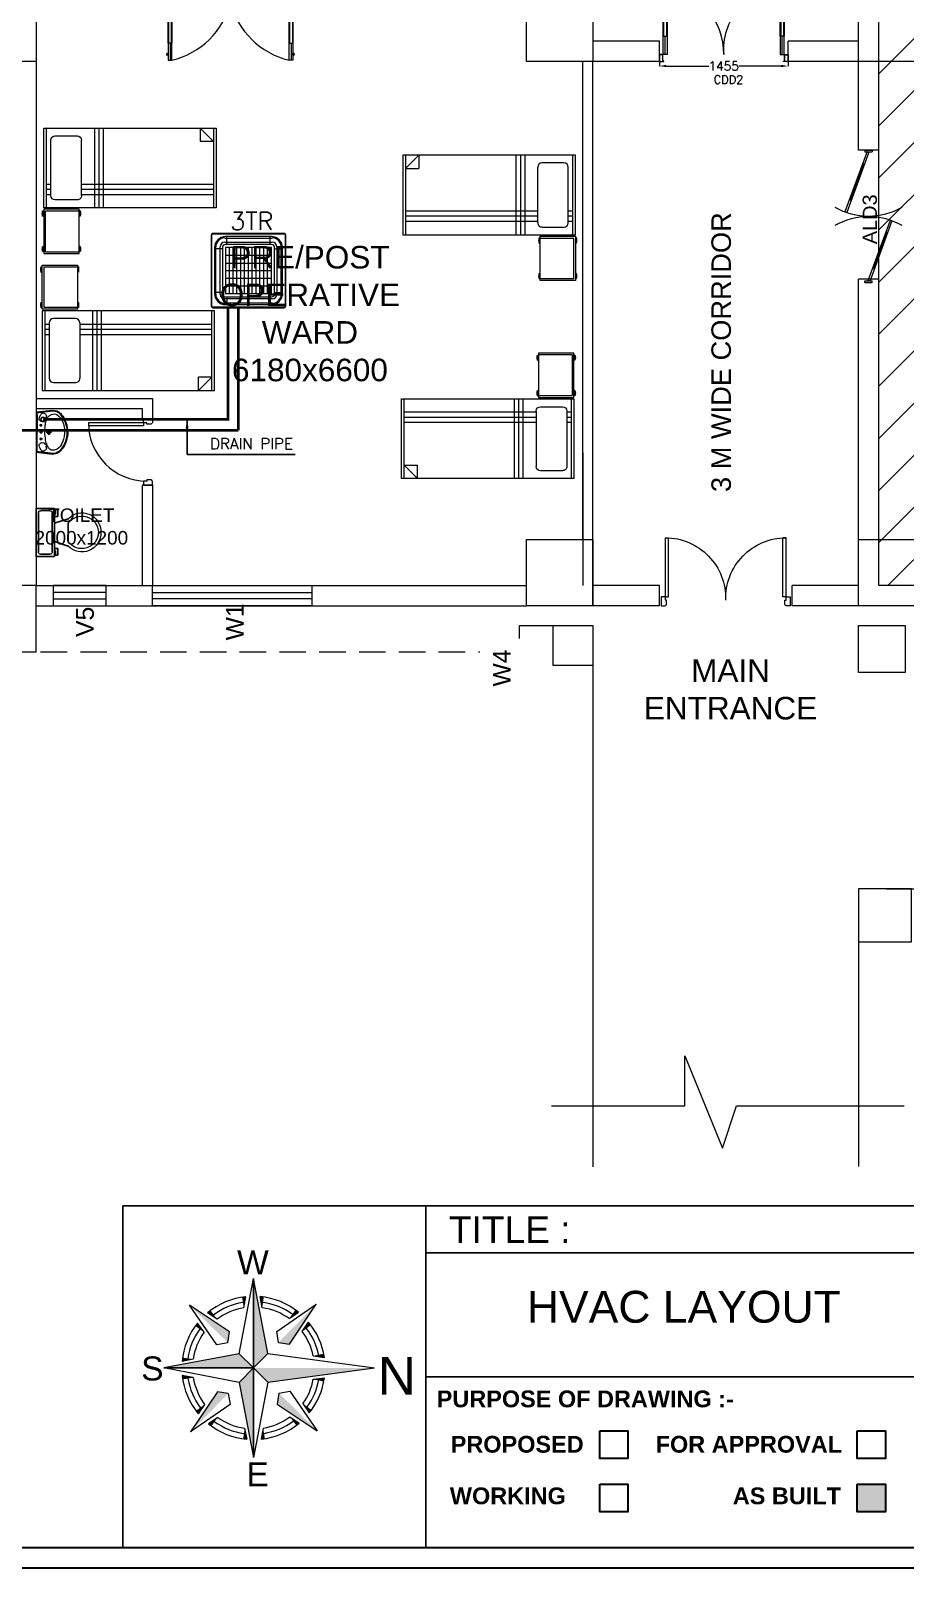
# Model space of a CAD drawing. Header units: millimetres. Extents: x 3552052 to 4144896, y -707811 to -630695.
# Drawn here: x 3982035 to 3991921, y -666235 to -648845 of the extents above; entities that cross this region are included whole.
import ezdxf
from ezdxf.enums import TextEntityAlignment as Align

# ---------------------------------------------------------------- set-up
doc = ezdxf.new("R2010")
doc.units = ezdxf.units.MM
doc.header["$LTSCALE"] = 6
doc.header["$MEASUREMENT"] = 0
doc.linetypes.add('HIDDEN', pattern=[0.375, 0.25, -0.125])
doc.layers.get('0').update_dxf_attribs({"linetype": 'CONTINUOUS', "lineweight": 0})
doc.layers.get('Defpoints').update_dxf_attribs({"linetype": 'CONTINUOUS', "lineweight": 0})
for name, color, linetype, lineweight in [('0.0', 8, 'CONTINUOUS', 0), ('1200 Door', 144, 'CONTINUOUS', 0), ('AC-AHU', 7, 'CONTINUOUS', 0), ('Chajja', 7, 'CONTINUOUS', 0), ('COL', 5, 'CONTINUOUS', 0), ('D.F', 251, 'CONTINUOUS', 0), ('DIM', 7, 'CONTINUOUS', 0), ('DOOR', 44, 'CONTINUOUS', 0), ('Double Leaf Door', 4, 'CONTINUOUS', 0), ('formate text', 8, 'CONTINUOUS', 0), ('furniture', 33, 'CONTINUOUS', 0), ('HTL-AC UNIT', 5, 'CONTINUOUS', 0), ('JOINERY', 7, 'CONTINUOUS', 0), ('MEP_HVAC_DRAIN_PIPE', 7, 'CONTINUOUS', 0), ('MEP_HVAC_TEXT', 7, 'CONTINUOUS', 0), ('MEP_HVAC_VRF_COPPER_PIPE', 6, 'CONTINUOUS', 0), ('TITLE', 7, 'CONTINUOUS', 0), ('WALL', 8, 'CONTINUOUS', 0), ('Window', 161, 'CONTINUOUS', 0)]:
    doc.layers.add(name, color=color, linetype=linetype, lineweight=lineweight)
doc.styles.add('ARIAL', font='arial.ttf')
doc.styles.add('FORMATE', font='arialbd.ttf')
doc.styles.add('ROMANS', font='romans.shx')
doc.styles.add('style3', font='arialbd.ttf')
doc.styles.add('VERDANA', font='verdana.ttf')
doc.dimstyles.new('AEPL1', dxfattribs={"dimtxt": 100, "dimasz": 75, "dimexe": 25, "dimexo": 50, "dimtad": 0, "dimdec": 0, "dimtxsty": 'ROMANS', "dimcen": 2.5, "dimclrd": 7, "dimclre": 7, "dimclrt": 7, "dimadec": 0, "dimazin": 0, "dimtfac": 1, "dimtdec": 0, "dimtmove": 0, "dimatfit": 3, "dimfxl": 1, "dimlwd": 0, "dimlwe": 0, "dimarcsym": 0})
doc.dimstyles.new('TEXT', dxfattribs={"dimscale": 0, "dimtxt": 500, "dimasz": 100, "dimexe": 75, "dimexo": 100, "dimgap": 50, "dimtad": 0, "dimdec": 0, "dimzin": 0, "dimdsep": 46, "dimtxsty": 'ARIAL', "dimblk": 'OBLIQUE', "dimcen": 0.09, "dimdle": 100, "dimclrd": 256, "dimclre": 256, "dimclrt": 6, "dimadec": 0, "dimazin": 0, "dimtfac": 1, "dimtdec": 0, "dimtofl": 0, "dimtmove": 2, "dimatfit": 3, "dimfxl": 1, "dimfrac": 2, "dimtolj": 1, "dimtzin": 0, "dimarcsym": 0})

# ---------------------------------------------------------------- blocks, each defined once
blk = doc.blocks.new('Z$W@#5624')
at = {"layer": 'DOOR'}
for p, q in [((1770, 446), (949, 745)), ((1779, 470), (957, 769)), ((1122, 709), (1113, 685)), ((1610, 518), (1117, 697)), ((0, 499), (25, 499)), ((0, 400), (0, 499)), ((19, 429), (28, 453)), ((19, 429), (840, 130)), ((25, 400), (25, 499)), ((28, 453), (849, 154)), ((1614, 529), (1606, 506)), ((1779, 470), (1770, 446)), ((1798, 499), (1773, 499)), ((1773, 400), (1773, 499)), ((1798, 400), (1798, 499)), ((0, 400), (25, 400)), ((183, 369), (192, 393)), ((188, 381), (680, 202)), ((685, 214), (676, 190)), ((1798, 400), (1773, 400))]:
    blk.add_line(p, q, dxfattribs=at)
at = {"layer": 'DOOR', "color": 145, "extrusion": (0, 0, -1)}
for centre, start_param, end_param in [((0, 449), -0.523599, 0.523599), ((1798, 449), 2.617994, 3.665191)]:
    blk.add_ellipse(centre, major_axis=(899, 0), ratio=1, start_param=start_param, end_param=end_param, dxfattribs=at)
blk = doc.blocks.new('A$C45A5314D')
at = {"layer": 'furniture', "color": 6, "ltscale": 0.75}
for p, q in [((-1962, 946), (-1950, 946)), ((-1962, 946), (-1950, 946)), ((-1962, 946), (-1962, 887)), ((-1962, 944), (-1950, 944)), ((-1962, 943), (-1950, 943)), ((-1962, 941), (-1950, 941)), ((-1962, 939), (-1950, 939)), ((-1962, 936), (-1950, 936)), ((-1962, 932), (-1950, 932)), ((-1962, 927), (-1950, 927)), ((-1962, 921), (-1950, 921)), ((-1962, 913), (-1950, 913)), ((-1962, 907), (-1950, 907)), ((-1962, 902), (-1950, 902)), ((-1962, 898), (-1950, 898)), ((-1962, 895), (-1950, 895)), ((-1962, 892), (-1950, 892)), ((-1962, 891), (-1950, 891)), ((-1962, 889), (-1950, 889)), ((-1962, 888), (-1950, 888)), ((-1962, 887), (-1950, 887)), ((-1950, 967), (-1550, 967)), ((-1950, 467), (-1950, 967)), ((-1930, 948), (-1930, 487)), ((-1930, 948), (-1550, 948)), ((-1550, 967), (-1550, 467)), ((-1538, 946), (-1550, 946)), ((-1538, 946), (-1550, 946)), ((-1538, 944), (-1550, 944)), ((-1538, 943), (-1550, 943)), ((-1538, 941), (-1550, 941)), ((-1538, 939), (-1550, 939)), ((-1538, 936), (-1550, 936)), ((-1538, 932), (-1550, 932)), ((-1538, 927), (-1550, 927)), ((-1538, 921), (-1550, 921)), ((-1538, 913), (-1550, 913)), ((-1538, 907), (-1550, 907)), ((-1538, 902), (-1550, 902)), ((-1538, 898), (-1550, 898)), ((-1538, 895), (-1550, 895)), ((-1538, 892), (-1550, 892)), ((-1538, 891), (-1550, 891)), ((-1538, 889), (-1550, 889)), ((-1538, 888), (-1550, 888)), ((-1538, 887), (-1550, 887)), ((-1538, 946), (-1538, 887)), ((-1962, 545), (-1950, 545)), ((-1962, 545), (-1950, 545)), ((-1962, 545), (-1962, 486)), ((-1962, 543), (-1950, 543)), ((-1962, 542), (-1950, 542)), ((-1962, 540), (-1950, 540)), ((-1962, 538), (-1950, 538)), ((-1962, 535), (-1950, 535)), ((-1962, 531), (-1950, 531)), ((-1962, 526), (-1950, 526)), ((-1538, 545), (-1550, 545)), ((-1538, 545), (-1550, 545)), ((-1538, 543), (-1550, 543)), ((-1538, 542), (-1550, 542)), ((-1538, 540), (-1550, 540)), ((-1538, 538), (-1550, 538)), ((-1538, 535), (-1550, 535)), ((-1538, 531), (-1550, 531)), ((-1538, 526), (-1550, 526)), ((-1538, 545), (-1538, 486)), ((-1962, 520), (-1950, 520)), ((-1962, 512), (-1950, 512)), ((-1962, 506), (-1950, 506)), ((-1962, 501), (-1950, 501)), ((-1962, 497), (-1950, 497)), ((-1962, 494), (-1950, 494)), ((-1962, 491), (-1950, 491)), ((-1962, 490), (-1950, 490)), ((-1962, 488), (-1950, 488)), ((-1962, 487), (-1950, 487)), ((-1962, 486), (-1950, 486)), ((-1962, 486), (-1950, 486)), ((-1550, 467), (-1950, 467)), ((-1550, 487), (-1930, 487)), ((-1538, 520), (-1550, 520)), ((-1538, 512), (-1550, 512)), ((-1538, 506), (-1550, 506)), ((-1538, 501), (-1550, 501)), ((-1538, 497), (-1550, 497)), ((-1538, 494), (-1550, 494)), ((-1538, 491), (-1550, 491)), ((-1538, 490), (-1550, 490)), ((-1538, 488), (-1550, 488)), ((-1538, 487), (-1550, 487)), ((-1538, 486), (-1550, 486))]:
    blk.add_line(p, q, dxfattribs=at)
at = {"layer": 'furniture', "color": 6}
for p, q in [((0, 450), (-1950, 450)), ((-1950, 450), (-1950, -450)), ((-1920, 450), (-1920, -450)), ((-1572, 362), (-1820, 362)), ((-1377, -450), (-1377, 450)), ((-1327, -450), (-1327, 450)), ((-1277, -450), (-1277, 450)), ((-30, -450), (-30, 450)), ((0, -450), (0, 450)), ((-1920, 300), (-1869, 300)), ((-1920, 241), (-1869, 241)), ((-1920, 182), (-1869, 182)), ((-1869, 313), (-1869, -313)), ((-1523, 313), (-1523, -313)), ((-1523, 300), (-30, 300)), ((-1523, 241), (-30, 241)), ((-1523, 182), (-30, 182)), ((-180, -450), (-30, -300)), ((-180, -450), (-180, -300)), ((-30, -300), (-180, -300)), ((-1950, -450), (0, -450)), ((-1820, -362), (-1572, -362))]:
    blk.add_line(p, q, dxfattribs=at)
at = {"layer": 'furniture', "color": 6, "ltscale": 0.75}
for centre, start, end in [((-1876, 917), 161.0754, 198.9247), ((-1624, 917), 341.0754, 18.9247), ((-1876, 516), 161.0754, 198.9247), ((-1624, 516), 341.0754, 18.9247)]:
    blk.add_arc(centre, 91.1, start, end, dxfattribs=at)
at = {"layer": 'furniture', "color": 6}
for centre, start, end in [((-1820, 313), 90, 180), ((-1572, 313), 0, 90), ((-1820, -313), 180, 270), ((-1572, -313), 270, 0)]:
    blk.add_arc(centre, 49.2, start, end, dxfattribs=at)
blk = doc.blocks.new('21500')
at = {"layer": 'DOOR'}
for p, q in [((68, 100), (68, 770)), ((68, 770), (102, 770)), ((102, 100), (102, 770)), ((1398, 100), (1398, 770)), ((1432, 770), (1398, 770)), ((1432, 100), (1432, 770)), ((68, 100), (102, 100)), ((68, 0), (68, 2)), ((82, 15), (80, 15)), ((1432, 100), (1398, 100)), ((1418, 15), (1420, 15)), ((1432, 0), (1432, 2))]:
    blk.add_line(p, q, dxfattribs=at)
for points in [[(82, 65), (68, 65), (68, 100), (22, 100), (22, 0), (68, 0)], [(82, 15), (82, 65)], [(1418, 65), (1432, 65), (1432, 100), (1478, 100), (1478, 0), (1432, 0)], [(1418, 15), (1418, 65)]]:
    blk.add_lwpolyline(points, dxfattribs=at)
at = {"layer": 'DOOR', "color": 145}
for centre, start, end in [((64, 84), 358.4209, 89.721), ((1436, 84), 90.279, 181.5791)]:
    blk.add_arc(centre, 686, start, end, dxfattribs=at)
at = {"layer": 'DOOR'}
for centre, start, end in [((68, 15), 270, 0), ((1432, 15), 180, 270)]:
    blk.add_arc(centre, 12.5, start, end, dxfattribs=at)
blk = doc.blocks.new('750')
at = {"layer": 'DOOR'}
for p, q in [((-50, 705), (-47.5, 705)), ((-35, 690), (-35, 692.5)), ((-50, 45), (-47.5, 45)), ((-35, 60), (-35, 57.5)), ((50, 45), (50, 80)), ((50, 80), (675, 80)), ((50, 45), (675, 45)), ((675, 45), (675, 80))]:
    blk.add_line(p, q, dxfattribs=at)
for points in [[(15, 690), (15, 705), (50, 705), (50, 750), (-50, 750), (-50, 705)], [(-35, 690), (15, 690)], [(15, 60), (15, 45), (50, 45), (50, 0), (-50, 0), (-50, 45)], [(-35, 60), (15, 60)]]:
    blk.add_lwpolyline(points, dxfattribs=at)
for centre, start, end in [((-35, 705), 180, 270), ((-35, 45), 90, 180)]:
    blk.add_arc(centre, 12.5, start, end, dxfattribs=at)
at = {"layer": 'DOOR', "color": 145}
blk.add_arc((15, 45), 660, 0, 90, dxfattribs=at)
blk = doc.blocks.new('*D826')
at = {"layer": 'Defpoints', "color": 0, "linetype": 'ByBlock', "transparency": 16777216}
for p in [(3879361, -691812), (3880816, -691812), (3880816, -691977)]:
    blk.add_point(p, dxfattribs=at)
at = {"layer": 'DIM', "color": 7, "linetype": 'ByBlock', "lineweight": 0, "transparency": 16777216}
for p, q in [((3879361, -691862), (3879361, -691978)), ((3880816, -691862), (3880816, -691978)), ((3879436, -691977), (3879919, -691977)), ((3880741, -691977), (3880258, -691977))]:
    blk.add_line(p, q, dxfattribs=at)
at = {"layer": 'DIM', "color": 7, "linetype": 'ByBlock', "transparency": 16777216}
for points in [[(3879436, -691964), (3879436, -691989), (3879361, -691977)], [(3880741, -691964), (3880741, -691989), (3880816, -691977)]]:
    blk.add_solid(points, dxfattribs=at)
at = {"layer": 'DIM', "color": 0, "linetype": 'ByBlock', "transparency": 16777216, "insert": (3880088, -691977), "char_height": 100, "attachment_point": 5, "style": 'ROMANS'}
blk.add_mtext('1455', dxfattribs=at)
blk = doc.blocks.new('2000x80')
at = {"layer": 'Double Leaf Door'}
for points in [[(104210, -25358), (104215, -25358), (104215, -25061), (104210, -25061)], [(104254, -25061), (104249, -25061), (104249, -25358), (104254, -25358)], [(105533, -25061), (105538, -25061), (105538, -25358), (105533, -25358)], [(105577, -25358), (105572, -25358), (105572, -25061), (105577, -25061)]]:
    blk.add_hatch(color=6, dxfattribs=at).paths.add_polyline_path(points)
at = {"layer": 'Double Leaf Door', "color": 8}
for p, q in [((104210, -25567), (104210, -24813)), ((104210, -24813), (104254, -24813)), ((104232, -25061), (104232, -24813)), ((104254, -24813), (104254, -25567)), ((105577, -24813), (105533, -24813)), ((105533, -24813), (105533, -25567)), ((105555, -25061), (105555, -24813)), ((105577, -25567), (105577, -24813)), ((104196, -24871), (104196, -24888)), ((104210, -24869), (104198, -24869)), ((104198, -24890), (104210, -24890)), ((104210, -24869), (104210, -24890)), ((105577, -24869), (105589, -24869)), ((105577, -24869), (105577, -24890)), ((105589, -24890), (105577, -24890)), ((105591, -24871), (105591, -24888)), ((104232, -25567), (104232, -25358)), ((105555, -25567), (105555, -25358)), ((104166, -25567), (104166, -25647)), ((104206, -25567), (104166, -25567)), ((104166, -25647), (104206, -25647)), ((104168, -25569), (104168, -25645)), ((104204, -25569), (104168, -25569)), ((104168, -25645), (104206, -25645)), ((104204, -25644), (104204, -25569)), ((104216, -25644), (104204, -25644)), ((104206, -25642), (104206, -25567)), ((104218, -25642), (104206, -25642)), ((104206, -25645), (104216, -25645)), ((104206, -25647), (104218, -25647)), ((104254, -25567), (104210, -25567)), ((104216, -25645), (104216, -25644)), ((104218, -25647), (104218, -25642)), ((105533, -25567), (105577, -25567)), ((105569, -25647), (105569, -25642)), ((105569, -25642), (105581, -25642)), ((105581, -25647), (105569, -25647)), ((105571, -25645), (105571, -25644)), ((105571, -25644), (105583, -25644)), ((105581, -25645), (105571, -25645)), ((105581, -25642), (105581, -25567)), ((105581, -25567), (105621, -25567)), ((105619, -25645), (105581, -25645)), ((105621, -25647), (105581, -25647)), ((105583, -25644), (105583, -25569)), ((105583, -25569), (105619, -25569)), ((105619, -25569), (105619, -25645)), ((105621, -25567), (105621, -25647))]:
    blk.add_line(p, q, dxfattribs=at)
at = {"layer": 'Double Leaf Door', "color": 6}
for p, q in [((104254, -25061), (104210, -25061)), ((104210, -25061), (104210, -25358)), ((104215, -25358), (104215, -25061)), ((104249, -25358), (104249, -25061)), ((104254, -25358), (104254, -25061)), ((105533, -25358), (105533, -25061)), ((105533, -25061), (105577, -25061)), ((105538, -25358), (105538, -25061)), ((105572, -25358), (105572, -25061)), ((105577, -25061), (105577, -25358)), ((104210, -25358), (104254, -25358)), ((105577, -25358), (105533, -25358))]:
    blk.add_line(p, q, dxfattribs=at)
at = {"layer": 'Double Leaf Door', "color": 6, "ltscale": 100}
for p, q in [((104249, -25061), (104249, -25358)), ((105538, -25061), (105538, -25358))]:
    blk.add_line(p, q, dxfattribs=at)
at = {"layer": 'Double Leaf Door', "color": 6}
for points in [[(104210, -25061), (104210, -25358), (104215, -25358), (104215, -25061), (104210, -25061)], [(104254, -25061), (104254, -25358), (104249, -25358), (104249, -25061), (104254, -25061)], [(105533, -25061), (105533, -25358), (105538, -25358), (105538, -25061), (105533, -25061)], [(105577, -25061), (105577, -25358), (105572, -25358), (105572, -25061), (105577, -25061)]]:
    blk.add_lwpolyline(points, dxfattribs=at)
at = {"layer": 'Double Leaf Door', "ltscale": 5000}
for points in [[(104210, -25061), (104210, -25358), (104215, -25358), (104215, -25061), (104210, -25061)], [(105577, -25061), (105577, -25358), (105572, -25358), (105572, -25061), (105577, -25061)]]:
    blk.add_lwpolyline(points, dxfattribs=at)
at = {"layer": 'Double Leaf Door', "color": 8}
for centre, radius, start, end in [((104144, -25555), 750, 359.0321, 81.5724), ((105589, -25509), 698, 94.5944, 184.8011), ((104196, -24880), 3.72, 90, 270), ((104198, -24871), 1.98, 90, 180), ((104198, -24888), 1.98, 180, 270), ((105589, -24871), 1.98, 0, 90), ((105589, -24888), 1.98, 270, 0), ((105591, -24880), 3.72, 270, 90)]:
    blk.add_arc(centre, radius, start, end, dxfattribs=at)
blk = doc.blocks.new('rhej')
at = {"color": 8, "lineweight": 25}
for p, q in [((272, 189), (272, 266)), ((272, 266), (298, 266)), ((310, 189), (272, 189)), ((298, 266), (298, 215)), ((298, 215), (310, 215)), ((310, 279), (310, -264)), ((517, 279), (310, 279)), ((336, 228), (336, 8)), ((466, 254), (362, 254)), ((491, 8), (491, 228)), ((517, 8), (517, 279)), ((310, 111), (155, 163)), ((155, 8), (155, 111)), ((155, 8), (155, -96)), ((336, -212), (336, 8)), ((491, 8), (491, -212)), ((517, -264), (517, 8)), ((310, -96), (155, -147)), ((272, -173), (272, -251)), ((310, -173), (272, -173)), ((272, -251), (298, -251)), ((298, -251), (298, -199)), ((298, -199), (310, -199)), ((310, -264), (517, -264)), ((466, -238), (362, -238))]:
    blk.add_line(p, q, dxfattribs=at)
at = {"color": 8, "extrusion": (0, 0, -1)}
for centre, major_axis, start_param, end_param in [((0, 16), (151, -151), 2.319632, 4.738539), ((1, 2), (-134, -134), 0.814663, 3.31238), ((359, 231), (-16.2, -16.2), 0.643501, 2.498091), ((469, 231), (16.2, -16.2), 3.785094, 5.639684), ((0, 0), (-151, -151), 4.686239, 7.105146), ((1, 13), (-134, -134), 4.541602, 7.039318), ((359, -215), (-16.2, -16.2), -0.927295, 0.927295), ((469, -215), (16.2, -16.2), 5.35589, 7.21048)]:
    blk.add_ellipse(centre, major_axis=major_axis, ratio=1, start_param=start_param, end_param=end_param, dxfattribs=at)
blk = doc.blocks.new('u46')
at = {"color": 8, "lineweight": 25}
for p, q in [((-10, 228), (175, 249)), ((-10, 220), (181, 242)), ((-1, -209), (1, 209)), ((57, 81), (29, 81)), ((62, 2), (29, 2)), ((44, 93), (44, 67)), ((44, 14), (44, -13)), ((163, 3), (102, 3)), ((133, -27), (133, 33)), ((62, -73), (29, -73)), ((44, -61), (44, -87)), ((-10, -216), (181, -238)), ((-10, -224), (175, -245))]:
    blk.add_line(p, q, dxfattribs=at)
at = {"color": 8, "extrusion": (0, 0, -1)}
for centre, major_axis, start_param, end_param in [((145, 128), (1, 126), -1.238036, -0.892193), ((66, 199), (0, 20.7), -1.101507, 0.481509), ((57, 163), (-0.3, 56.9), 0.324902, 0.965135), ((208, 103), (0, 110), -1.431017, -0.436146), ((90, 185), (0, 17.9), 0.880684, 2.260744), ((190, 138), (0, 70.9), -0.405199, 0.56573), ((188, 150), (0, 99.5), -0.132539, 0.848731), ((186, 148), (0.1, 94.4), -0.049658, 0.838116), ((154, 79), (0, 140), 0.557563, 1.193786), ((57, 20), (0, 275), 0.806541, 1.180915), ((50, 14), (0, 294), 0.809856, 1.41441), ((56, 154), (0, 34), 4.33982, 5.202657), ((65, 170), (0.3, 49.2), 3.359735, 4.09512), ((44, 81), (0.02, 6.43), 3.139035, 9.42222), ((44, 2), (0.08, 6.43), 3.12883, 9.412015), ((62, 153), (0, 31.9), 2.620328, 3.422401), ((104, 118), (-0.2, 26.8), -1.278641, -0.487266), ((820, -1), (0, 732), -1.56667, -1.474079), ((888, 37), (1, 801), 4.558159, 4.668067), ((96, 136), (0, 7.39), -0.727724, 1.373337), ((387, 48), (0, 296), -1.495794, -1.328336), ((110, 167), (-6.08, 6.08), 4.867594, 6.265028), ((110, 165), (5.47, 5.47), 2.097053, 3.541809), ((133, 3), (0, 21.6), 3.141254, 9.424439), ((133, 3), (-0.1, 15.5), 3.145308, 9.428493), ((133, 3), (0, 10.9), 3.142047372431534, 9.42523267961112), ((13, 7), (0, 298), 1.141495, 1.637774), ((35, 3), (0, 303), 1.155365, 1.952189), ((72, -2), (0, 274), 1.346594, 1.865175), ((56, -148), (0, 34), 4.222121, 5.084958), ((65, -164), (0.1, 49.2), -0.960797, -0.225412), ((145, -122), (0, 126), 4.027191, 4.373034), ((44, -73), (0.02, 6.43), 3.139035, 9.42222), ((62, -147), (-0.1, 31.9), -0.276767, 0.525307), ((104, -111), (0.2, 26.8), 3.628858, 4.420234), ((97, -128), (-0.03, 8.55), 1.455188, 3.796569), ((263, -74), (0, 167), 4.181112, 4.641559), ((110, -161), (-6.08, 6.08), 4.730546, 6.12798), ((111, -159), (6.17, 6.17), 4.354779, 6.027124), ((90, -178), (0, 17.9), 0.880848, 2.260908), ((193, -126), (0, 80.1), 3.554495, 4.299548), ((163, -80), (0, 126), 2.054055, 2.802751), ((56, -13), (0, 287), 1.808981, 2.322804), ((62, -11), (0, 247), 1.579809, 2.112792), ((124, -52), (0, 200), 1.868215, 2.281789), ((66, -193), (0, 20.7), 2.661884, 4.2449), ((57, -157), (0.3, 56.9), 2.176458, 2.816691), ((181, -107), (0, 94.7), 2.890537, 3.362984), ((185, -162), (-0.1, 83.2), 2.850118, 3.264751), ((188, -160), (0, 78.1), 2.562376, 3.231693), ((187, -138), (0, 106), 2.310552, 2.942572), ((172, -117), (0, 123), 2.127435, 2.640092)]:
    blk.add_ellipse(centre, major_axis=major_axis, ratio=1, start_param=start_param, end_param=end_param, dxfattribs=at)
blk = doc.blocks.new('1500x80')
at = {"layer": 'Double Leaf Door'}
for points in [[(99336, -25418), (99341, -25418), (99341, -25121), (99336, -25121)], [(99380, -25121), (99375, -25121), (99375, -25418), (99380, -25418)], [(100704, -25121), (100709, -25121), (100709, -25418), (100704, -25418)], [(100748, -25418), (100743, -25418), (100743, -25121), (100748, -25121)]]:
    blk.add_hatch(color=6, dxfattribs=at).paths.add_polyline_path(points)
at = {"layer": 'Double Leaf Door', "color": 8}
for p, q in [((99322, -24985), (99322, -25003)), ((99336, -24983), (99324, -24983)), ((99324, -25005), (99336, -25005)), ((99336, -25582), (99336, -24928)), ((99336, -24928), (99380, -24928)), ((99336, -24983), (99336, -25005)), ((99358, -25121), (99358, -24928)), ((99380, -24928), (99380, -25582)), ((100748, -24928), (100704, -24928)), ((100704, -24928), (100704, -25582)), ((100726, -25121), (100726, -24928)), ((100748, -25582), (100748, -24928)), ((100748, -24983), (100760, -24983)), ((100748, -24983), (100748, -25005)), ((100760, -25005), (100748, -25005)), ((100762, -24985), (100762, -25003)), ((99358, -25582), (99358, -25418)), ((100726, -25582), (100726, -25418)), ((99292, -25582), (99292, -25662)), ((99332, -25582), (99292, -25582)), ((99292, -25662), (99332, -25662)), ((99294, -25584), (99294, -25660)), ((99330, -25584), (99294, -25584)), ((99294, -25660), (99332, -25660)), ((99330, -25659), (99330, -25584)), ((99342, -25659), (99330, -25659)), ((99332, -25657), (99332, -25582)), ((99344, -25657), (99332, -25657)), ((99332, -25660), (99342, -25660)), ((99332, -25662), (99344, -25662)), ((99380, -25582), (99336, -25582)), ((99342, -25660), (99342, -25659)), ((99344, -25662), (99344, -25657)), ((100704, -25582), (100748, -25582)), ((100740, -25662), (100740, -25657)), ((100740, -25657), (100752, -25657)), ((100752, -25662), (100740, -25662)), ((100742, -25660), (100742, -25659)), ((100742, -25659), (100754, -25659)), ((100752, -25660), (100742, -25660)), ((100752, -25657), (100752, -25582)), ((100752, -25582), (100792, -25582)), ((100790, -25660), (100752, -25660)), ((100792, -25662), (100752, -25662)), ((100754, -25659), (100754, -25584)), ((100754, -25584), (100790, -25584)), ((100790, -25584), (100790, -25660)), ((100792, -25582), (100792, -25662))]:
    blk.add_line(p, q, dxfattribs=at)
at = {"layer": 'Double Leaf Door', "color": 6}
for p, q in [((99380, -25121), (99336, -25121)), ((99336, -25121), (99336, -25418)), ((99341, -25418), (99341, -25121)), ((99375, -25418), (99375, -25121)), ((99380, -25418), (99380, -25121)), ((100704, -25418), (100704, -25121)), ((100704, -25121), (100748, -25121)), ((100709, -25418), (100709, -25121)), ((100743, -25418), (100743, -25121)), ((100748, -25121), (100748, -25418)), ((99336, -25418), (99380, -25418)), ((100748, -25418), (100704, -25418))]:
    blk.add_line(p, q, dxfattribs=at)
at = {"layer": 'Double Leaf Door', "color": 6, "ltscale": 100}
for p, q in [((99375, -25121), (99375, -25418)), ((100709, -25121), (100709, -25418))]:
    blk.add_line(p, q, dxfattribs=at)
at = {"layer": 'Double Leaf Door', "color": 6}
for points in [[(99336, -25121), (99336, -25418), (99341, -25418), (99341, -25121), (99336, -25121)], [(99380, -25121), (99380, -25418), (99375, -25418), (99375, -25121), (99380, -25121)], [(100704, -25121), (100704, -25418), (100709, -25418), (100709, -25121), (100704, -25121)], [(100748, -25121), (100748, -25418), (100743, -25418), (100743, -25121), (100748, -25121)]]:
    blk.add_lwpolyline(points, dxfattribs=at)
at = {"layer": 'Double Leaf Door', "ltscale": 5000}
for points in [[(99336, -25121), (99336, -25418), (99341, -25418), (99341, -25121), (99336, -25121)], [(100748, -25121), (100748, -25418), (100743, -25418), (100743, -25121), (100748, -25121)]]:
    blk.add_lwpolyline(points, dxfattribs=at)
at = {"layer": 'Double Leaf Door', "color": 8}
for centre, radius, start, end in [((99322, -24994), 3.72, 90, 270), ((99324, -24985), 1.98, 90, 180), ((99324, -25003), 1.98, 180, 270), ((99176, -25796), 892, 13.906, 76.7864), ((100908, -25796), 892, 103.2136, 166.094), ((100760, -24985), 1.98, 0, 90), ((100760, -25003), 1.98, 270, 0), ((100762, -24994), 3.72, 270, 90)]:
    blk.add_arc(centre, radius, start, end, dxfattribs=at)
blk = doc.blocks.new('A$C4A7C6C7E')
at = {"layer": 'TITLE', "color": 8, "lineweight": 5}
for p, q in [((-4207, 4144), (0, 26095)), ((0, 26095), (0, 0)), ((0, 0), (0, 26095)), ((4144, 4207), (0, 26095)), ((-6941, 10518), (-18592, 18312)), ((-10622, 6781), (-18592, 18312)), ((-2825, 17519), (-2234, 20757)), ((2559, 17560), (1919, 20788)), ((6781, 10622), (18312, 18592)), ((10518, 6941), (18312, 18592)), ((-10607, 14226), (-13343, 16056)), ((10390, 14385), (13098, 16257)), ((-14385, 10390), (-16257, 13098)), ((-7437, 7325), (-6941, 10518)), ((7325, 7437), (6781, 10622)), ((14226, 10607), (16056, 13343)), ((-7437, 7325), (-10622, 6781)), ((7325, 7437), (10518, 6941)), ((-4207, 4144), (-26095, 0)), ((0, 0), (-26095, 0)), ((-26095, 0), (0, 0)), ((-4144, -4207), (-26095, 0)), ((-17560, 2559), (-20788, 1919)), ((-4207, 4144), (0, 0)), ((0, 0), (-4207, 4144)), ((0, 0), (-4144, -4207)), ((-4144, -4207), (0, 0)), ((0, 0), (4144, 4207)), ((4144, 4207), (0, 0)), ((0, 0), (4207, -4144)), ((4207, -4144), (0, 0)), ((0, 0), (0, -26095)), ((0, -26095), (0, 0)), ((17394, 3514), (20646, 3095)), ((17394, 3514), (20646, 3095)), ((-17519, -2825), (-20757, -2234)), ((-4144, -4207), (0, -26095)), ((4207, -4144), (0, -26095)), ((17433, -3312), (20680, -2857)), ((17433, -3312), (20680, -2857)), ((17434, -3310), (20680, -2857)), ((-10518, -6941), (-18312, -18592)), ((-7325, -7437), (-10518, -6941)), ((-7325, -7437), (-6781, -10622)), ((7437, -7325), (6941, -10518)), ((7437, -7325), (10622, -6781)), ((10622, -6781), (18592, -18312)), ((-6781, -10622), (-18312, -18592)), ((-14226, -10607), (-16056, -13343)), ((6941, -10518), (18592, -18312)), ((14385, -10390), (16257, -13098)), ((-10390, -14385), (-13098, -16257)), ((-2559, -17560), (-1919, -20788)), ((2825, -17519), (2234, -20757)), ((10607, -14226), (13343, -16056))]:
    blk.add_line(p, q, dxfattribs=at)
at = {"layer": 'TITLE', "color": 5}
for p in [(4144, 4207), (4207, -4144)]:
    blk.add_line(p, (35289, 0), dxfattribs=at)
at = {"layer": 'TITLE', "color": 8, "lineweight": 5}
for radius, start, end in [(20877, 96.14269, 129.72625), (19311, 99.1612, 126.70773), (20877, 51.14269, 84.72625), (19311, 54.16121, 81.70773), (17745, 99.1612, 126.70773), (17745, 54.16121, 81.70773), (20877, 141.14269, 174.72625), (19311, 144.16121, 171.70773), (17745, 144.16121, 171.70773), (17745, 11.42181, 36.70773), (19311, 9.85136, 36.70773), (20877, 8.52692, 39.72625), (20877, 186.14269, 219.72625), (19311, 189.1612, 216.70773), (17745, 189.1612, 216.70773), (17745, 324.16121, 349.24868), (19311, 324.16121, 350.81434), (20877, 321.14269, 352.1348), (20877, 231.14269, 264.72625), (19311, 234.16121, 261.70773), (17745, 234.16121, 261.70773), (20877, 276.14269, 309.72625), (17745, 279.1612, 306.70773), (19311, 279.1612, 306.70773)]:
    blk.add_arc((0, 0), radius, start, end, dxfattribs=at)
for points in [[(0, 26095), (4144, 4207), (0, 0)], [(-18592, 18312), (-6941, 10518), (-7437, 7325)], [(-3324, 20610), (-2234, 20757), (-2825, 17519)], [(3011, 20658), (1919, 20788), (2559, 17560)], [(18312, 18592), (10518, 6941), (7325, 7437)], [(-13343, 16056), (-12479, 16737), (-10607, 14226)], [(13098, 16257), (12223, 16924), (10390, 14385)], [(-16257, 13098), (-16924, 12223), (-14385, 10390)], [(16056, 13343), (16737, 12479), (14226, 10607)], [(-26095, 0), (-4207, 4144), (0, 0)], [(-20658, 3011), (-20788, 1919), (-17560, 2559)], [(0, -26095), (-4144, -4207), (0, 0)], [(20646, 3095), (20457, 4167), (17394, 3514)], [(-20610, -3324), (-20757, -2234), (-17519, -2825)], [(20680, -2857), (20503, -3930), (17433, -3312)], [(-18312, -18592), (-10518, -6941), (-7325, -7437)], [(18592, -18312), (6941, -10518), (7437, -7325)], [(-16056, -13343), (-16737, -12479), (-14226, -10607)], [(16257, -13098), (16924, -12223), (14385, -10390)], [(-13098, -16257), (-12223, -16924), (-10390, -14385)], [(-3011, -20658), (-1919, -20788), (-2559, -17560)], [(3324, -20610), (2234, -20757), (2825, -17519)], [(13343, -16056), (12479, -16737), (10607, -14226)]]:
    blk.add_solid(points, dxfattribs=at)
at = {"layer": 'TITLE', "color": 5}
blk.add_solid([(35289, 0), (4207, -4144), (0, 0)], dxfattribs=at)
blk = doc.blocks.new('CASSETTE UNIT - 3TR')
at = {"layer": 'HTL-AC UNIT', "color": 3}
for p, q in [((953753, -137421), (954583, -137421)), ((953753, -138250), (953753, -137421)), ((954583, -137421), (954583, -138250)), ((954428, -137663), (953909, -137663)), ((953952, -138095), (953952, -137576)), ((953995, -138095), (953995, -137576)), ((954038, -138095), (954038, -137576)), ((954082, -138095), (954082, -137576)), ((954125, -138095), (954125, -137576)), ((954168, -138095), (954168, -137576)), ((954211, -138095), (954211, -137576)), ((954255, -138095), (954255, -137576)), ((954298, -138095), (954298, -137576)), ((954341, -138095), (954341, -137576)), ((954385, -138095), (954385, -137576)), ((953909, -137750), (954428, -137750)), ((954428, -137837), (953909, -137837)), ((953909, -137923), (954428, -137923)), ((954428, -138010), (953909, -138010)), ((954583, -138250), (953753, -138250))]:
    blk.add_line(p, q, dxfattribs=at)
at = {"layer": 'HTL-AC UNIT', "color": 1}
for p, q in [((953900, -137467), (954437, -137467)), ((953900, -137515), (954437, -137515)), ((953799, -138104), (953799, -137567)), ((953848, -138104), (953848, -137567)), ((954489, -137567), (954489, -138104)), ((954537, -138104), (954537, -137567)), ((954437, -138156), (953900, -138156)), ((954437, -138204), (953900, -138204))]:
    blk.add_line(p, q, dxfattribs=at)
at = {"layer": 'HTL-AC UNIT', "color": 8}
for p, q in [((953922, -137540), (953922, -137451)), ((954415, -137540), (954415, -137451)), ((953873, -137589), (953784, -137589)), ((954464, -137589), (954553, -137589)), ((953873, -138082), (953784, -138082)), ((953922, -138131), (953922, -138220)), ((954415, -138131), (954415, -138220)), ((954464, -138082), (954553, -138082))]:
    blk.add_line(p, q, dxfattribs=at)
at = {"layer": 'HTL-AC UNIT', "color": 3}
blk.add_lwpolyline([(953766, -138256), (954571, -138256, 0.414214), (954589, -138238), (954589, -137433, 0.414214), (954571, -137416), (953766, -137416, 0.414214), (953748, -137433), (953748, -138238, 0.414214)], format="xyb", close=True, dxfattribs=at)
at = {"layer": 'HTL-AC UNIT', "color": 8}
for points in [[(953909, -138220), (954428, -138220, 0.414214), (954553, -138095), (954553, -137576, 0.414214), (954428, -137451), (953909, -137451, 0.414214), (953784, -137576), (953784, -138095, 0.414214)], [(953909, -138131), (954428, -138131, 0.414214), (954464, -138095), (954464, -137576, 0.414214), (954428, -137540), (953909, -137540, 0.414214), (953873, -137576), (953873, -138095, 0.414214)]]:
    blk.add_lwpolyline(points, format="xyb", close=True, dxfattribs=at)
blk.add_lwpolyline([(953909, -138095), (954428, -138095), (954428, -137576), (953909, -137576)], close=True, dxfattribs=at)
at = {"layer": 'HTL-AC UNIT', "color": 1}
for centre, radius, start, end in [((953900, -137567), 101, 90, 180), ((953900, -137567), 52.3, 90, 180), ((954437, -137567), 101, 0, 90), ((954437, -137567), 52.3, 0, 90), ((953900, -138104), 101, 180, 270), ((953900, -138104), 52.3, 180, 270), ((954437, -138104), 52.3, 270, 0), ((954437, -138104), 101, 270, 0)]:
    blk.add_arc(centre, radius, start, end, dxfattribs=at)
blk = doc.blocks.new('_Oblique')
at = {"color": 0, "linetype": 'ByBlock', "lineweight": -2}
blk.add_line((-0.5, -0.5), (0.5, 0.5), dxfattribs=at)
blk = doc.blocks.new('EEEE')
at = {"layer": 'D.F', "linetype": 'ByBlock'}
h = blk.add_hatch(dxfattribs=at)
h.set_pattern_fill('ANSI31', scale=3333, style=0)
h.set_pattern_definition([(45, (845488.5, 36082.3), (-294.59836, 294.59836), [])])
h.paths.add_polyline_path([(3881840.7, -681421.4), (3888170.7, -681421.4), (3888170.7, -697851.4), (3881840.7, -697851.4)])
at = {"layer": 'Chajja', "color": 7, "linetype": 'ByBlock'}
for p, q in [((3877780.7, -698306.5), (3878160.7, -698306.5)), ((3877780.7, -698451.4), (3877780.7, -698306.5))]:
    blk.add_line(p, q, dxfattribs=at)
at = {"layer": 'Chajja', "color": 7, "linetype": 'HIDDEN', "ltscale": 200}
blk.add_line((3854815.7, -698601.4), (3877330.7, -698601.4), dxfattribs=at)
at = {"layer": 'COL', "color": 7}
for points in [[(3871565.7, -691176.4), (3872315.7, -691176.4), (3872315.7, -691926.4), (3871565.7, -691926.4)], [(3878610.7, -697331.5), (3878610.7, -698081.5), (3877860.7, -698081.5), (3877860.7, -697331.5)], [(3872315.7, -697851.4), (3871565.7, -697851.4), (3871565.7, -698601.4), (3872315.7, -698601.4)], [(3878160.7, -698756.5), (3878160.7, -698306.5), (3878610.7, -698306.5), (3878610.7, -698756.5)], [(3881610.7, -698836.5), (3881610.7, -698306.5), (3882140.7, -698306.5), (3882140.7, -698836.5)]]:
    blk.add_lwpolyline(points, close=True, dxfattribs=at)
for points, elevation in [([(3877860.7, -691176.4), (3878610.7, -691176.4), (3878610.7, -691926.4), (3877860.7, -691926.4)], 0), ([(3882210.7, -701881.4), (3882210.7, -701281.4), (3881610.7, -701281.4), (3881610.7, -701881.4)], -101230.8)]:
    blk.add_lwpolyline(points, close=True, dxfattribs=dict(at, elevation=elevation))
at = {"layer": 'D.F', "color": 8, "lineweight": 0}
blk.add_line((3881929.7, -701281.5), (3887870.7, -701281.5), dxfattribs=at)
at = {"layer": 'D.F', "color": 7}
for points in [[(3881610.7, -691176.5), (3882360.7, -691176.5), (3882360.7, -691926.5), (3881610.7, -691926.5)], [(3882360.7, -697331.5), (3882360.7, -698081.5), (3881610.7, -698081.5), (3881610.7, -697331.5)], [(3881610.7, -698836.5), (3881610.7, -698306.5), (3882140.7, -698306.5), (3882140.7, -698836.5)]]:
    blk.add_lwpolyline(points, close=True, dxfattribs=at)
at = {"layer": 'WALL', "color": 7, "linetype": 'ByBlock'}
for p, q in [((3879360.7, -691696.5), (3878610.7, -691696.5)), ((3879360.7, -691696.5), (3878610.7, -691696.5)), ((3879360.7, -691926.5), (3879360.7, -691696.5)), ((3879360.7, -691926.5), (3879360.7, -691696.5)), ((3880815.7, -691926.5), (3880815.7, -691696.5)), ((3881610.7, -691696.5), (3880815.7, -691696.5)), ((3880815.7, -691926.5), (3880815.7, -691696.5)), ((3881610.7, -691696.5), (3880815.7, -691696.5)), ((3872315.7, -691926.4), (3872315.7, -696651.4)), ((3878495.7, -697331.5), (3878495.7, -691926.4)), ((3878610.7, -698081.4), (3878610.7, -691926.4)), ((3879360.7, -691926.5), (3878610.7, -691926.5)), ((3881610.7, -691926.5), (3880815.7, -691926.5)), ((3881610.7, -692926.7), (3881610.7, -691926.5)), ((3881840.7, -692926.7), (3881840.7, -691926.5)), ((3881840.7, -692926.7), (3881610.7, -692926.7)), ((3881840.7, -694386.7), (3881610.7, -694386.7)), ((3881610.7, -697331.5), (3881610.7, -694386.7)), ((3881840.7, -697331.5), (3881840.7, -694386.7)), ((3872315.7, -695736.4), (3873630.7, -695736.4)), ((3873630.7, -695736.4), (3873630.7, -695966.5)), ((3872315.7, -695851.4), (3873515.7, -695851.4)), ((3873515.7, -695851.4), (3873515.7, -695966.5)), ((3873630.7, -695966.5), (3873515.7, -695966.5)), ((3872315.7, -696651.4), (3872315.7, -697851.4)), ((3873515.7, -696716.4), (3873515.7, -697851.4)), ((3873630.7, -696716.4), (3873515.7, -696716.4)), ((3873630.7, -696716.4), (3873630.7, -697851.4)), ((3878610.7, -697331.5), (3878610.7, -696866.4)), ((3872315.7, -697851.4), (3874315.7, -697851.4)), ((3874315.7, -697851.4), (3877860.7, -697851.4)), ((3879360.7, -697851.4), (3878610.7, -697851.4)), ((3879360.7, -697851.4), (3878610.7, -697851.4)), ((3879360.7, -698081.4), (3879360.7, -697851.4)), ((3879360.7, -698081.4), (3879360.7, -697851.4)), ((3880860.7, -698081.4), (3880860.7, -697851.4)), ((3881610.7, -697851.4), (3880860.7, -697851.4)), ((3880860.7, -698081.4), (3880860.7, -697851.4)), ((3881610.7, -697851.4), (3880860.7, -697851.4)), ((3872315.7, -698081.4), (3877860.7, -698081.4)), ((3879360.7, -698081.4), (3878610.7, -698081.4)), ((3879360.7, -698081.4), (3878610.7, -698081.4)), ((3881610.7, -698081.4), (3880860.7, -698081.4)), ((3881610.7, -698081.4), (3880860.7, -698081.4)), ((3878610.7, -698756.5), (3878610.7, -704427.7)), ((3881610.7, -701281.4), (3881610.7, -704423.6)), ((3879649.5, -703170.5), (3880076.1, -704217.2)), ((3879649.5, -703738.7), (3879649.5, -703170.5)), ((3878140.2, -703738.7), (3879649.5, -703738.7)), ((3880076.1, -704217.2), (3880231.5, -703738.7)), ((3880231.5, -703738.7), (3882128.9, -703738.7))]:
    blk.add_line(p, q, dxfattribs=at)
at = {"layer": 'WALL', "color": 7, "lineweight": 0}
blk.add_line((3878495.7, -696351.4), (3878495.7, -697851.4), dxfattribs=at)
at = {"layer": 'WALL', "color": 7, "linetype": 'ByBlock'}
blk.add_lwpolyline([(3881840.7, -681421.4), (3888170.7, -681421.4), (3888170.7, -697851.4), (3881840.7, -697851.4)], close=True, dxfattribs=at)
at = {"layer": 'Window', "color": 7, "linetype": 'Continuous'}
for points in [[(3873107.1, -698081.4), (3873107.1, -697851.4), (3872507.1, -697851.4), (3872507.1, -698081.4)], [(3875430.7, -697851.4), (3875430.7, -698081.4), (3873630.7, -698081.4), (3873630.7, -697851.4)], [(3873107.1, -698001.4), (3873107.1, -697931.4), (3872507.1, -697931.4), (3872507.1, -698001.4)], [(3875430.7, -697931.4), (3875430.7, -698001.4), (3873630.7, -698001.4), (3873630.7, -697931.4)]]:
    blk.add_lwpolyline(points, close=True, dxfattribs=at)
at = {"layer": 'D.F', "color": 8, "linetype": 'Continuous', "xscale": 0.8343726266175508, "yscale": 0.8343726266175508, "zscale": 0.8343726266175508, "rotation": 270}
blk.add_blockref('Z$W@#5624', (3881350.7, -692926.7), dxfattribs=at)
at = {"layer": 'DOOR', "color": 8, "rotation": 180}
blk.add_blockref('750', (3873580.7, -695966.4), dxfattribs=at)
at = {"layer": 'DOOR', "color": 8, "linetype": 'Continuous', "xscale": -1}
blk.add_blockref('21500', (3880860.7, -698081.4), dxfattribs=at)
blk.add_blockref('21500', (3880860.7, -698081.4), dxfattribs=at)
at = {"layer": 'Double Leaf Door', "color": 8, "rotation": 180}
blk.add_blockref('1500x80', (3974555.1, -716838.2, 0), dxfattribs=at)
at = {"layer": 'Double Leaf Door', "color": 8}
blk.add_blockref('2000x80', (3775194.8, -666279.3), dxfattribs=at)
at = {"layer": 'furniture', "color": 8, "linetype": 'Continuous', "xscale": -1}
for p, rotation in [((3874351.1, -693129.7), 179.9999868732303), ((3876444.8, -696191.8), 359.9999868732307)]:
    blk.add_blockref('A$C45A5314D', p, dxfattribs=dict(at, rotation=rotation))
at = {"layer": 'furniture', "color": 8, "linetype": 'Continuous'}
for p, rotation in [((3876462.5, -693435.5), 180.0000131267693), ((3874331.6, -695195.6), 1.312676974619592e-05)]:
    blk.add_blockref('A$C45A5314D', p, dxfattribs=dict(at, rotation=rotation))
at = {"layer": 'WALL', "color": 7, "linetype": 'ByBlock'}
blk.add_blockref('u46', (3872325.9, -696120.5), dxfattribs=at)
at = {"layer": 'WALL', "color": 8, "linetype": 'ByBlock', "rotation": 180}
blk.add_blockref('rhej', (3872833, -697243.5), dxfattribs=at)
at = {"layer": '1200 Door', "color": 8, "linetype": 'ByBlock', "style": 'ROMANS'}
blk.add_text('CDD2', height=94.18, dxfattribs=at).set_placement((3879974.5, -692177.2, -35804.4))
at = {"layer": 'D.F', "color": 8, "style": 'ARIAL', "width": 1}
blk.add_text('ALD3', height=161.2, rotation=90, dxfattribs=at).set_placement((3881820.6, -693992.1))
at = {"layer": 'DIM', "color": 7, "attachment_point": 5, "style": 'ARIAL'}
for s, insert, char_height, width in [('PRE/POST \\POPERATIVE WARD\\P6180x6600', (3875410.5, -694778.6), 255, 2454.158), ('TOILET\\P2000x1200', (3872826.2, -697185.8, -101230.8), 153, 1626.956), ('MAIN ENTRANCE', (3880165.7, -699028.8), 255, 2770.907)]:
    blk.add_mtext(s, dxfattribs=dict(at, insert=insert, char_height=char_height, width=width))
at = {"layer": 'JOINERY', "color": 7, "style": 'ARIAL', "width": 1}
for s, p in [('V5', (3872966.9, -698434.2)), ('W1', (3874662.3, -698472.9)), ('W4', (3877678.7, -698994.9))]:
    blk.add_text(s, height=200, rotation=90, dxfattribs=at).set_placement(p)
at = {"layer": 'WALL', "color": 7, "linetype": 'Continuous', "insert": (3880061.1, -695212.6), "char_height": 220.414, "width": 4941.395, "attachment_point": 5, "rotation": 90, "style": 'ARIAL'}
blk.add_mtext('3 M WIDE CORRIDOR', dxfattribs=at)
at = {"layer": 'DIM', "color": 8, "linetype": 'ByBlock'}
dim = blk.add_linear_dim(base=(3880815.7, -691976.5), p1=(3879360.7, -691811.5), p2=(3880815.7, -691811.5), dimstyle='AEPL1', dxfattribs=at)
dim.commit()
dim.dimension.update_dxf_attribs({"geometry": '*D826', "text_midpoint": (3880088.2, -691976.5), "dimtype": 160})

msp = doc.modelspace()

# ---------------------------------------------------------------- hatches: boundary and pattern name
at = {"layer": 'MEP_HVAC_TEXT', "lineweight": -3}
h = msp.add_hatch(color=1, dxfattribs=at)
h.dxf.hatch_style = 1
h.paths.add_polyline_path([(3991378.5, -665284.1), (3991378.5, -665596.7), (3991697.3, -665596.7), (3991697.3, -665284.1)])

# ---------------------------------------------------------------- linework, layer by layer
at = {"lineweight": -3}
for p in [(4004256.4, -662135.9), (3983076.4, -666003.3)]:
    msp.add_line(p, (3983076.4, -662135.9), dxfattribs=at)
at = {"color": 7, "lineweight": 30}
for points in [[(4004488.3, -634223.7), (4004488.3, -666235.1), (3959407.1, -666235.1), (3959407.1, -634223.7)], [(4004256.4, -634455.5), (4004256.4, -666003.3), (3959638.9, -666003.3), (3959638.9, -634455.5)]]:
    msp.add_lwpolyline(points, close=True, dxfattribs=at)
at = {"layer": '0.0', "color": 7, "lineweight": 30, "elevation": -120}
for points in [[(3988468.1, -664681.1), (3988787, -664681.1), (3988787, -664993.8), (3988468.1, -664993.8)], [(3991378.5, -664681.1), (3991697.3, -664681.1), (3991697.3, -664993.8), (3991378.5, -664993.8)], [(3988468.1, -665284.1), (3988787, -665284.1), (3988787, -665596.7), (3988468.1, -665596.7)], [(3991378.5, -665284.1), (3991697.3, -665284.1), (3991697.3, -665596.7), (3991378.5, -665596.7)]]:
    msp.add_lwpolyline(points, close=True, dxfattribs=at)
at = {"layer": 'MEP_HVAC_DRAIN_PIPE', "lineweight": -3, "const_width": 30}
msp.add_lwpolyline([(3984266.7, -651977.9), (3984266.7, -653241.4), (3982174.7, -653241.4)], dxfattribs=at)
at = {"layer": 'MEP_HVAC_DRAIN_PIPE', "lineweight": -3}
msp.add_circle((3982174.7, -653241.4), 25, dxfattribs=at)
at = {"layer": 'MEP_HVAC_TEXT', "lineweight": -3}
for p, q in [((3986499.9, -662135.9), (3986499.9, -666003.3)), ((3992981.6, -662669), (3986499.9, -662669)), ((3992981.6, -664069.1), (3986499.9, -664069.1))]:
    msp.add_line(p, q, dxfattribs=at)
at = {"layer": 'MEP_HVAC_VRF_COPPER_PIPE', "color": 6, "lineweight": -3, "const_width": 30, "elevation": -50615.4}
for points in [[(3984381.5, -653363.6), (3984381.5, -651977.9)], [(3984381.5, -653363.6), (3976980.6, -653363.6)]]:
    msp.add_lwpolyline(points, dxfattribs=at)

# ---------------------------------------------------------------- block references
at = {"color": 0, "lineweight": -3}
msp.add_blockref('EEEE', (109780.7, 42732.5), dxfattribs=at)
at = {"layer": 'HTL-AC UNIT', "lineweight": -3}
msp.add_blockref('CASSETTE UNIT - 3TR', (3030328.2, -513722.4), dxfattribs=at)
at = {"layer": 'TITLE', "lineweight": -3, "extrusion": (1.31196e-09, -7.57547e-09, 1), "xscale": 0.03882096918586916, "yscale": 0.03882096918586916, "zscale": 0.03882096918586916}
msp.add_blockref('A$C4A7C6C7E', (3984552.7, -663969.8, 0), dxfattribs=at)

# ---------------------------------------------------------------- texts
at = {"layer": 'formate text', "color": 7, "lineweight": 30, "ltscale": 100, "style": 'style3'}
msp.add_text('PURPOSE OF DRAWING :-', height=189.849, dxfattribs=at).set_placement((3986624.5, -664414.5, -120))
at = {"layer": 'formate text', "color": 7, "lineweight": 30, "style": 'FORMATE'}
for s, height, p in [('PROPOSED ', 189.85, (3988359.5, -664927.8, -120)), ('FOR APPROVAL', 189.849, (3991206.6, -664927.8, -120)), ('WORKING', 189.85, (3988084.2, -665511.2, -120)), ('AS BUILT', 189.85, (3991195, -665511.2, -120))]:
    msp.add_text(s, height=height, dxfattribs=at).set_placement(p, align=Align.RIGHT)
at = {"layer": 'MEP_HVAC_TEXT', "color": 0, "lineweight": -3, "insert": (3984289.9, -650898.6), "char_height": 200, "width": 269.735, "attachment_point": 1, "rotation": 359.99312, "style": 'VERDANA'}
msp.add_mtext('{\\Fromans|c0;3TR}', dxfattribs=at)
at = {"layer": 'MEP_HVAC_TEXT', "color": 0, "lineweight": -3, "insert": (3985000, -653453.3), "char_height": 125, "attachment_point": 3, "rotation": 359.99312, "style": 'VERDANA'}
msp.add_mtext_dynamic_manual_height_columns('{\\Fromans|c0;\\C256;DRAIN PIPE}', width=1718.699, gutter_width=750, heights=[0], dxfattribs=at)
at = {"layer": 'TITLE', "color": 7, "lineweight": 30, "style": 'ARIAL'}
for s, height, p in [('TITLE :', 300, (3986762.9, -662554.7)), ('W', 271.8, (3984367.2, -662911.8, 0)), ('S', 271.8, (3983283.3, -664111.3, 0)), ('E', 271.8, (3984474.1, -665309.5, 0))]:
    msp.add_text(s, height=height, dxfattribs=at).set_placement(p)
at = {"layer": 'TITLE', "color": 5, "lineweight": -3, "style": 'ARIAL'}
msp.add_text('N', height=428.6, rotation=180, dxfattribs=at).set_placement((3986389.4, -663844.3, 0))
at = {"layer": 'TITLE', "color": 7, "lineweight": 30, "insert": (3986722.2, -663097.6), "char_height": 359.995, "attachment_point": 1, "style": 'ARIAL'}
msp.add_mtext_dynamic_manual_height_columns('\\pxqc;HVAC LAYOUT', width=5392.273, gutter_width=12, heights=[0], dxfattribs=at)

# ---------------------------------------------------------------- leaders
at = {"layer": 'AC-AHU', "lineweight": -3}
msp.add_leader([(3983802.5, -653240.6), (3983802.5, -653638.5), (3985022.5, -653638.5)], dimstyle='TEXT', override={"dimscale": 1, "dimtxt": 200, "dimasz": 100}, dxfattribs=at)

doc.saveas('drawing.dxf')
